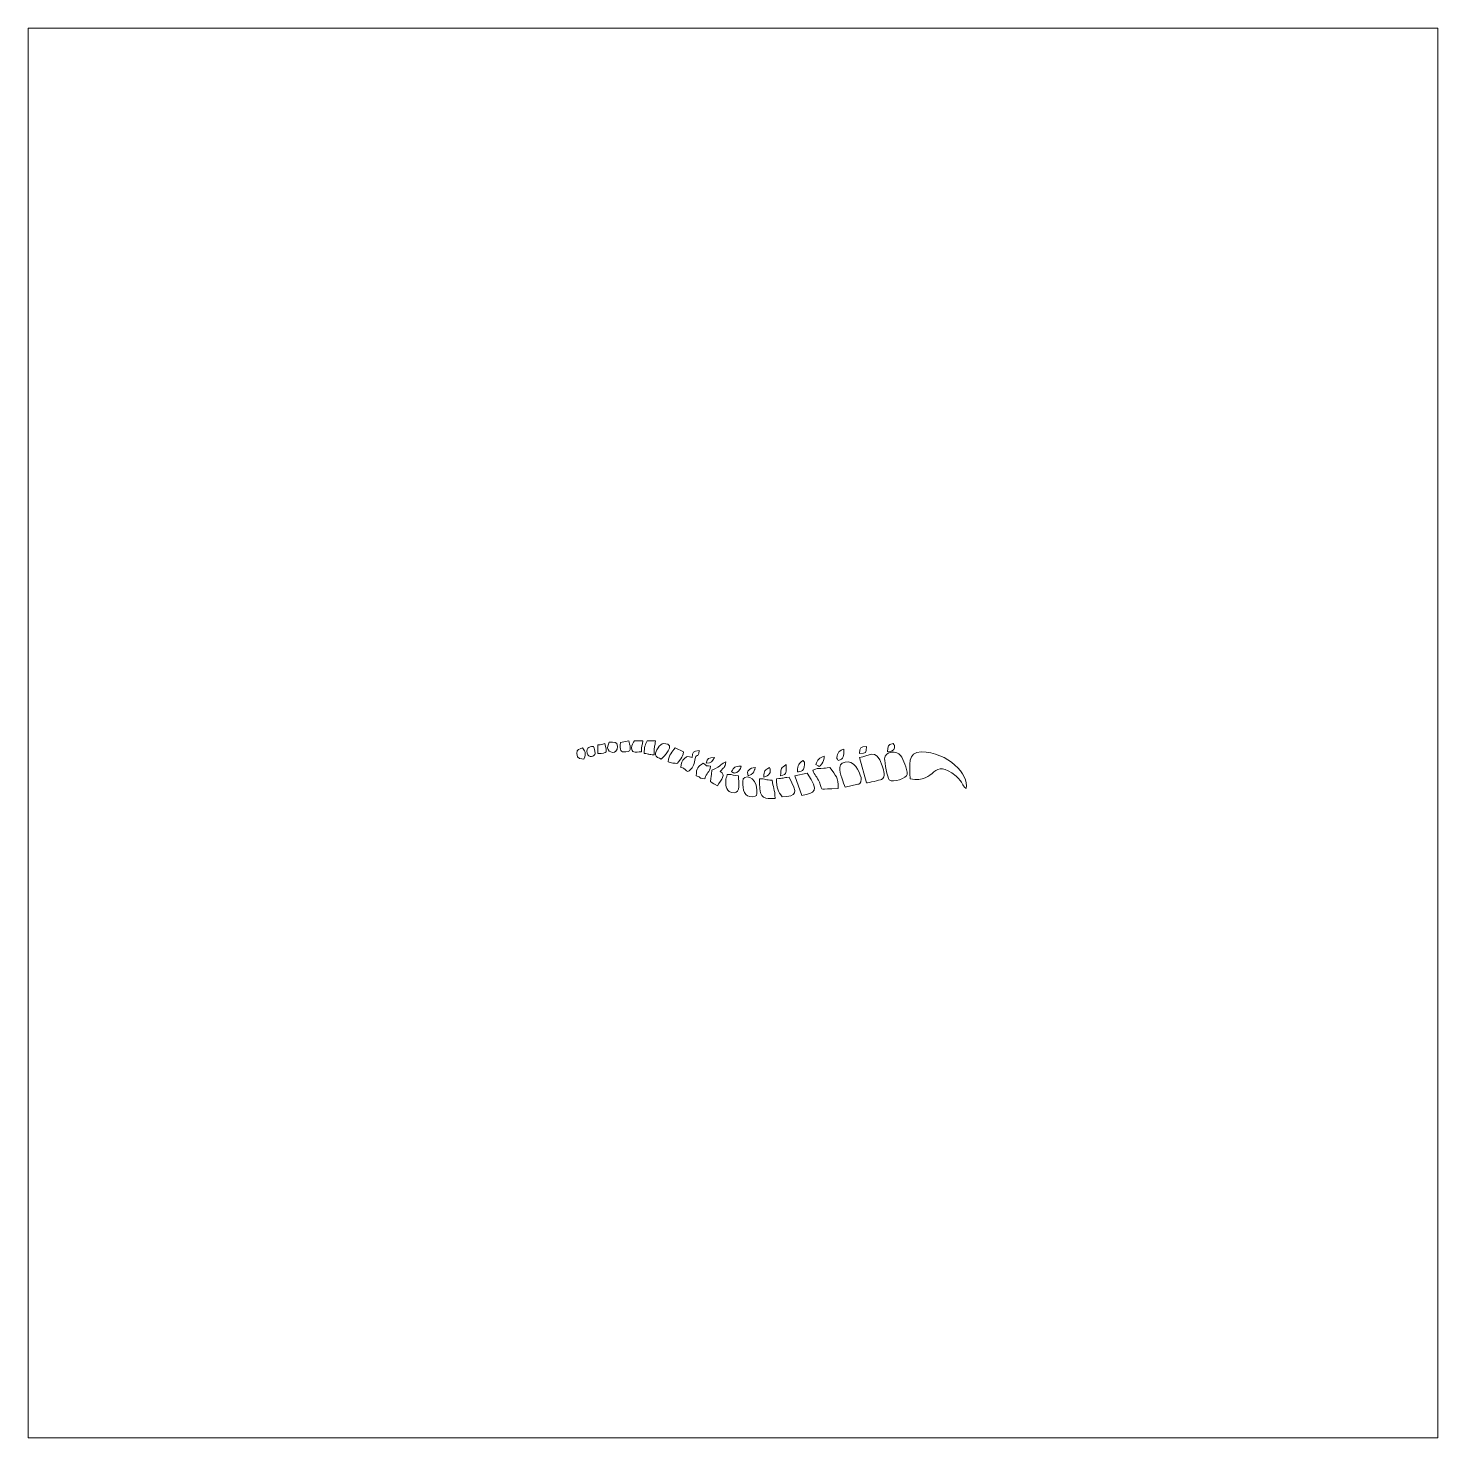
# Model space of a CAD drawing. Header units: inches. Extents: x 5.16 to 8, y 8.5 to 11.34.
import ezdxf

# ---------------------------------------------------------------- set-up
doc = ezdxf.new("R2010")
doc.units = ezdxf.units.IN
doc.header["$MEASUREMENT"] = 0
doc.layers.add('Layer 1', color=7, linetype='Continuous')

msp = doc.modelspace()

# ---------------------------------------------------------------- linework, layer by layer
at = {"layer": 'Layer 1', "color": 250, "lineweight": 18}
msp.add_lwpolyline([(5.1585, 8.5), (8, 8.5), (8, 11.3415), (5.1585, 11.3415), (5.1585, 8.5)], close=True, dxfattribs=at)
at = {"layer": 'Layer 1', "color": 250, "lineweight": 9}
for points, knots in [([(6.2643, 9.8796), (6.2643, 9.868), (6.2743, 9.8683), (6.2784, 9.8683), (6.2784, 9.8683), (6.2853, 9.8805), (6.2794, 9.8853), (6.2756, 9.891), (6.2756, 9.891), (6.2693, 9.8877), (6.2643, 9.8885), (6.2643, 9.8796)], [0, 0, 0, 0, 0.25, 0.25, 0.25, 0.25, 0.5, 0.5, 0.5, 0.5, 1, 1, 1, 1]), ([(6.3011, 9.8796), (6.3011, 9.8873), (6.2998, 9.8874), (6.2983, 9.8938), (6.2983, 9.8938), (6.2944, 9.8935), (6.2817, 9.8927), (6.285, 9.8803), (6.285, 9.8803), (6.2881, 9.8689), (6.3011, 9.8738), (6.3011, 9.8796)], [0, 0, 0, 0, 0.25, 0.25, 0.25, 0.25, 0.5, 0.5, 0.5, 0.5, 1, 1, 1, 1]), ([(6.3068, 9.8966), (6.3068, 9.8966), (6.3068, 9.8796), (6.3068, 9.8796), (6.3068, 9.8796), (6.3278, 9.8796), (6.3252, 9.8814), (6.3209, 9.8995), (6.3209, 9.8995), (6.3145, 9.898), (6.3144, 9.8974), (6.3068, 9.8966)], [0, 0, 0, 0, 0.25, 0.25, 0.25, 0.25, 0.5, 0.5, 0.5, 0.5, 1, 1, 1, 1]), ([(6.3266, 9.891), (6.3266, 9.8802), (6.3465, 9.8762), (6.3465, 9.8938), (6.3465, 9.8938), (6.3465, 9.904), (6.3393, 9.9023), (6.3295, 9.9023), (6.3295, 9.9023), (6.3276, 9.8947), (6.3266, 9.897), (6.3266, 9.891)], [0, 0, 0, 0, 0.25, 0.25, 0.25, 0.25, 0.5, 0.5, 0.5, 0.5, 1, 1, 1, 1]), ([(6.3522, 9.9019), (6.3521, 9.8845), (6.3505, 9.8825), (6.3635, 9.8825), (6.3635, 9.8825), (6.3775, 9.8825), (6.3709, 9.8977), (6.3691, 9.9051), (6.3691, 9.9051), (6.3691, 9.9051), (6.3522, 9.9019), (6.3522, 9.9019)], [0, 0, 0, 0, 0.25, 0.25, 0.25, 0.25, 0.5, 0.5, 0.5, 0.5, 1, 1, 1, 1]), ([(6.3748, 9.891), (6.3748, 9.8805), (6.3809, 9.8825), (6.3947, 9.8825), (6.3947, 9.8825), (6.3947, 9.896), (6.3966, 9.8942), (6.3975, 9.9051), (6.3975, 9.9051), (6.3975, 9.9051), (6.3805, 9.9051), (6.3805, 9.9051), (6.3805, 9.9051), (6.3786, 9.9016), (6.3748, 9.8958), (6.3748, 9.891)], [0, 0, 0, 0, 0.2, 0.2, 0.2, 0.2, 0.4, 0.4, 0.4, 0.4, 0.6, 0.6, 0.6, 0.6, 1, 1, 1, 1]), ([(6.4003, 9.8796), (6.4113, 9.8787), (6.4077, 9.8771), (6.4202, 9.8768), (6.4202, 9.8768), (6.4202, 9.8982), (6.422, 9.8927), (6.423, 9.9051), (6.423, 9.9051), (6.423, 9.9051), (6.406, 9.9051), (6.406, 9.9051), (6.406, 9.9051), (6.4023, 9.8975), (6.4003, 9.8915), (6.4003, 9.8796)], [0, 0, 0, 0, 0.2, 0.2, 0.2, 0.2, 0.4, 0.4, 0.4, 0.4, 0.6, 0.6, 0.6, 0.6, 1, 1, 1, 1]), ([(6.423, 9.8768), (6.423, 9.8722), (6.4308, 9.8702), (6.4343, 9.8683), (6.4343, 9.8683), (6.4369, 9.87), (6.4678, 9.8995), (6.44, 9.8995), (6.44, 9.8995), (6.4311, 9.8995), (6.423, 9.8839), (6.423, 9.8768)], [0, 0, 0, 0, 0.25, 0.25, 0.25, 0.25, 0.5, 0.5, 0.5, 0.5, 1, 1, 1, 1]), ([(6.4485, 9.8626), (6.4549, 9.8611), (6.455, 9.8598), (6.4627, 9.8598), (6.4627, 9.8598), (6.4673, 9.8598), (6.4662, 9.8572), (6.4738, 9.8686), (6.4738, 9.8686), (6.4775, 9.8742), (6.478, 9.8751), (6.4797, 9.8825), (6.4797, 9.8825), (6.4797, 9.8825), (6.4627, 9.891), (6.4627, 9.891), (6.4627, 9.891), (6.4563, 9.8814), (6.4498, 9.8779), (6.4485, 9.8626)], [0, 0, 0, 0, 0.166667, 0.166667, 0.166667, 0.166667, 0.333333, 0.333333, 0.333333, 0.333333, 0.5, 0.5, 0.5, 0.5, 0.666667, 0.666667, 0.666667, 0.666667, 1, 1, 1, 1]), ([(6.834, 9.8796), (6.848, 9.8799), (6.8479, 9.8798), (6.8482, 9.8938), (6.8482, 9.8938), (6.8364, 9.8928), (6.835, 9.8915), (6.834, 9.8796)], [0, 0, 0, 0, 0.333333, 0.333333, 0.333333, 0.333333, 1, 1, 1, 1]), ([(6.834, 9.8711), (6.834, 9.8711), (6.8482, 9.8201), (6.8482, 9.8201), (6.8482, 9.8201), (6.8525, 9.8205), (6.8751, 9.8254), (6.8783, 9.8271), (6.8783, 9.8271), (6.8879, 9.8322), (6.8832, 9.8443), (6.8799, 9.8545), (6.8799, 9.8545), (6.8673, 9.8936), (6.8527, 9.8727), (6.834, 9.8711)], [0, 0, 0, 0, 0.2, 0.2, 0.2, 0.2, 0.4, 0.4, 0.4, 0.4, 0.6, 0.6, 0.6, 0.6, 1, 1, 1, 1]), ([(6.8907, 9.8825), (6.8974, 9.883), (6.9049, 9.885), (6.9049, 9.891), (6.9049, 9.891), (6.9049, 9.9018), (6.9058, 9.892), (6.9021, 9.8995), (6.9021, 9.8995), (6.8911, 9.8965), (6.891, 9.8956), (6.8907, 9.8825)], [0, 0, 0, 0, 0.25, 0.25, 0.25, 0.25, 0.5, 0.5, 0.5, 0.5, 1, 1, 1, 1]), ([(6.5109, 9.8853), (6.499, 9.8843), (6.4977, 9.883), (6.4967, 9.8711), (6.4967, 9.8711), (6.4884, 9.8731), (6.488, 9.8752), (6.4816, 9.8694), (6.4816, 9.8694), (6.4762, 9.8645), (6.4747, 9.8597), (6.474, 9.8513), (6.474, 9.8513), (6.4844, 9.8485), (6.48, 9.8483), (6.4882, 9.8428), (6.4882, 9.8428), (6.4956, 9.8477), (6.5, 9.8524), (6.5016, 9.8627), (6.5016, 9.8627), (6.5049, 9.8858), (6.5092, 9.8653), (6.5109, 9.8853)], [0, 0, 0, 0, 0.142857, 0.142857, 0.142857, 0.142857, 0.285714, 0.285714, 0.285714, 0.285714, 0.428571, 0.428571, 0.428571, 0.428571, 0.571429, 0.571429, 0.571429, 0.571429, 0.714286, 0.714286, 0.714286, 0.714286, 1, 1, 1, 1]), ([(6.525, 9.8598), (6.5368, 9.8608), (6.5369, 9.8634), (6.5421, 9.8711), (6.5421, 9.8711), (6.5292, 9.8708), (6.5277, 9.8708), (6.525, 9.8598)], [0, 0, 0, 0, 0.333333, 0.333333, 0.333333, 0.333333, 1, 1, 1, 1]), ([(6.5364, 9.8456), (6.5364, 9.8321), (6.5345, 9.8339), (6.5336, 9.8229), (6.5336, 9.8229), (6.5392, 9.8192), (6.5414, 9.8178), (6.5477, 9.8144), (6.5477, 9.8144), (6.556, 9.8268), (6.5661, 9.8377), (6.5534, 9.8428), (6.5534, 9.8428), (6.5601, 9.8528), (6.5636, 9.849), (6.5647, 9.8626), (6.5647, 9.8626), (6.5479, 9.8537), (6.5614, 9.8576), (6.5364, 9.8456)], [0, 0, 0, 0, 0.166667, 0.166667, 0.166667, 0.166667, 0.333333, 0.333333, 0.333333, 0.333333, 0.5, 0.5, 0.5, 0.5, 0.666667, 0.666667, 0.666667, 0.666667, 1, 1, 1, 1]), ([(6.7093, 9.8428), (6.7094, 9.8428), (6.7235, 9.8402), (6.7235, 9.857), (6.7235, 9.857), (6.7235, 9.8678), (6.7244, 9.858), (6.7206, 9.8655), (6.7206, 9.8655), (6.7118, 9.8595), (6.7096, 9.8572), (6.7093, 9.8428)], [0, 0, 0, 0, 0.25, 0.25, 0.25, 0.25, 0.5, 0.5, 0.5, 0.5, 1, 1, 1, 1]), ([(6.7462, 9.857), (6.7541, 9.8531), (6.7526, 9.8505), (6.7586, 9.8584), (6.7586, 9.8584), (6.7617, 9.8625), (6.7627, 9.8682), (6.7632, 9.874), (6.7632, 9.874), (6.7538, 9.8715), (6.7487, 9.8663), (6.7462, 9.857)], [0, 0, 0, 0, 0.25, 0.25, 0.25, 0.25, 0.5, 0.5, 0.5, 0.5, 1, 1, 1, 1]), ([(6.7887, 9.8711), (6.7887, 9.866), (6.7885, 9.8708), (6.7915, 9.8655), (6.7915, 9.8655), (6.8029, 9.8685), (6.8029, 9.8738), (6.8029, 9.8881), (6.8029, 9.8881), (6.7947, 9.8859), (6.7887, 9.8809), (6.7887, 9.8711)], [0, 0, 0, 0, 0.25, 0.25, 0.25, 0.25, 0.5, 0.5, 0.5, 0.5, 1, 1, 1, 1]), ([(6.7944, 9.8513), (6.7944, 9.8399), (6.8017, 9.8192), (6.8057, 9.8116), (6.8057, 9.8116), (6.8057, 9.8116), (6.8311, 9.8174), (6.8311, 9.8174), (6.8311, 9.8174), (6.8324, 9.8181), (6.8385, 9.8175), (6.8379, 9.828), (6.8379, 9.828), (6.8376, 9.834), (6.8274, 9.8626), (6.8114, 9.8626), (6.8114, 9.8626), (6.8027, 9.8626), (6.7944, 9.86), (6.7944, 9.8513)], [0, 0, 0, 0, 0.166667, 0.166667, 0.166667, 0.166667, 0.333333, 0.333333, 0.333333, 0.333333, 0.5, 0.5, 0.5, 0.5, 0.666667, 0.666667, 0.666667, 0.666667, 1, 1, 1, 1]), ([(6.9304, 9.8371), (6.9304, 9.8487), (6.9225, 9.8676), (6.9172, 9.8751), (6.9172, 9.8751), (6.9101, 9.8854), (6.8855, 9.8853), (6.8849, 9.8687), (6.8849, 9.8687), (6.8847, 9.8622), (6.8906, 9.8299), (6.8943, 9.8263), (6.8943, 9.8263), (6.9017, 9.8193), (6.9304, 9.8303), (6.9304, 9.8371)], [0, 0, 0, 0, 0.2, 0.2, 0.2, 0.2, 0.4, 0.4, 0.4, 0.4, 0.6, 0.6, 0.6, 0.6, 1, 1, 1, 1]), ([(6.9361, 9.8286), (6.9901, 9.8172), (6.98, 9.8747), (7.0289, 9.8335), (7.0289, 9.8335), (7.0453, 9.8197), (7.0385, 9.8168), (7.0495, 9.8088), (7.0495, 9.8088), (7.0555, 9.837), (7.0123, 9.8825), (6.9588, 9.8825), (6.9588, 9.8825), (6.9302, 9.8825), (6.9361, 9.8561), (6.9361, 9.8286)], [0, 0, 0, 0, 0.2, 0.2, 0.2, 0.2, 0.4, 0.4, 0.4, 0.4, 0.6, 0.6, 0.6, 0.6, 1, 1, 1, 1]), ([(6.5052, 9.8343), (6.5184, 9.8308), (6.5077, 9.8298), (6.5222, 9.8286), (6.5222, 9.8286), (6.5257, 9.8416), (6.5324, 9.8398), (6.5336, 9.8541), (6.5336, 9.8541), (6.5214, 9.8551), (6.5284, 9.8537), (6.5194, 9.8598), (6.5194, 9.8598), (6.5088, 9.8527), (6.5052, 9.8514), (6.5052, 9.8343)], [0, 0, 0, 0, 0.2, 0.2, 0.2, 0.2, 0.4, 0.4, 0.4, 0.4, 0.6, 0.6, 0.6, 0.6, 1, 1, 1, 1]), ([(6.5647, 9.8229), (6.5647, 9.8147), (6.5646, 9.8003), (6.5817, 9.8003), (6.5817, 9.8003), (6.5947, 9.8003), (6.5902, 9.8204), (6.5902, 9.8343), (6.5902, 9.8343), (6.5793, 9.8352), (6.5811, 9.8371), (6.5676, 9.8371), (6.5676, 9.8371), (6.5661, 9.8307), (6.5647, 9.8306), (6.5647, 9.8229)], [0, 0, 0, 0, 0.2, 0.2, 0.2, 0.2, 0.4, 0.4, 0.4, 0.4, 0.6, 0.6, 0.6, 0.6, 1, 1, 1, 1]), ([(6.5761, 9.8428), (6.5761, 9.8427), (6.5814, 9.8399), (6.5817, 9.8399), (6.5817, 9.8399), (6.5904, 9.8399), (6.594, 9.8469), (6.5959, 9.8541), (6.5959, 9.8541), (6.5817, 9.8538), (6.582, 9.8516), (6.5761, 9.8428)], [0, 0, 0, 0, 0.25, 0.25, 0.25, 0.25, 0.5, 0.5, 0.5, 0.5, 1, 1, 1, 1]), ([(6.5988, 9.8229), (6.5988, 9.8068), (6.6012, 9.7904), (6.6191, 9.7923), (6.6191, 9.7923), (6.6277, 9.7933), (6.6271, 9.7935), (6.6271, 9.8059), (6.6271, 9.8059), (6.6271, 9.8346), (6.5988, 9.8393), (6.5988, 9.8229)], [0, 0, 0, 0, 0.25, 0.25, 0.25, 0.25, 0.5, 0.5, 0.5, 0.5, 1, 1, 1, 1]), ([(6.6101, 9.8343), (6.6202, 9.837), (6.6209, 9.8425), (6.622, 9.845), (6.622, 9.845), (6.6239, 9.8489), (6.6227, 9.8454), (6.6243, 9.8513), (6.6243, 9.8513), (6.6119, 9.8503), (6.6057, 9.8438), (6.6101, 9.8343)], [0, 0, 0, 0, 0.25, 0.25, 0.25, 0.25, 0.5, 0.5, 0.5, 0.5, 1, 1, 1, 1]), ([(6.6413, 9.8314), (6.6524, 9.8344), (6.6572, 9.8414), (6.6526, 9.8513), (6.6526, 9.8513), (6.6438, 9.8454), (6.6416, 9.8456), (6.6413, 9.8314)], [0, 0, 0, 0, 0.333333, 0.333333, 0.333333, 0.333333, 1, 1, 1, 1]), ([(6.6753, 9.8343), (6.6888, 9.8379), (6.6866, 9.841), (6.6866, 9.857), (6.6866, 9.857), (6.6764, 9.8501), (6.6753, 9.8508), (6.6753, 9.8343)], [0, 0, 0, 0, 0.333333, 0.333333, 0.333333, 0.333333, 1, 1, 1, 1]), ([(6.7036, 9.8343), (6.7036, 9.8343), (6.7178, 9.7946), (6.7178, 9.7946), (6.7178, 9.7946), (6.7436, 9.8006), (6.7546, 9.802), (6.7291, 9.8399), (6.7291, 9.8399), (6.7291, 9.8399), (6.7036, 9.8343), (6.7036, 9.8343)], [0, 0, 0, 0, 0.25, 0.25, 0.25, 0.25, 0.5, 0.5, 0.5, 0.5, 1, 1, 1, 1]), ([(6.7405, 9.8456), (6.7434, 9.8346), (6.7489, 9.8332), (6.7533, 9.8215), (6.7533, 9.8215), (6.7608, 9.8011), (6.7511, 9.8088), (6.7915, 9.8088), (6.7915, 9.8088), (6.7915, 9.8335), (6.7871, 9.8324), (6.7745, 9.8513), (6.7745, 9.8513), (6.7638, 9.8504), (6.7678, 9.8497), (6.7561, 9.8494), (6.7561, 9.8494), (6.7488, 9.8491), (6.7488, 9.8497), (6.7405, 9.8456)], [0, 0, 0, 0, 0.166667, 0.166667, 0.166667, 0.166667, 0.333333, 0.333333, 0.333333, 0.333333, 0.5, 0.5, 0.5, 0.5, 0.666667, 0.666667, 0.666667, 0.666667, 1, 1, 1, 1]), ([(6.6328, 9.8201), (6.6328, 9.7844), (6.6435, 9.7889), (6.664, 9.7889), (6.664, 9.7889), (6.664, 9.8078), (6.6595, 9.8109), (6.6583, 9.8258), (6.6583, 9.8258), (6.644, 9.8258), (6.6456, 9.8283), (6.6328, 9.8286), (6.6328, 9.8286), (6.6328, 9.8286), (6.6328, 9.8201), (6.6328, 9.8201)], [0, 0, 0, 0, 0.2, 0.2, 0.2, 0.2, 0.4, 0.4, 0.4, 0.4, 0.6, 0.6, 0.6, 0.6, 1, 1, 1, 1]), ([(6.6668, 9.8286), (6.6668, 9.81), (6.6707, 9.8028), (6.6781, 9.7918), (6.6781, 9.7918), (6.7082, 9.7943), (6.7102, 9.7975), (6.6923, 9.8314), (6.6923, 9.8314), (6.6795, 9.8312), (6.681, 9.8286), (6.6668, 9.8286)], [0, 0, 0, 0, 0.25, 0.25, 0.25, 0.25, 0.5, 0.5, 0.5, 0.5, 1, 1, 1, 1])]:
    msp.add_open_spline(points, degree=3, knots=knots, dxfattribs=at)

doc.saveas('drawing.dxf')
